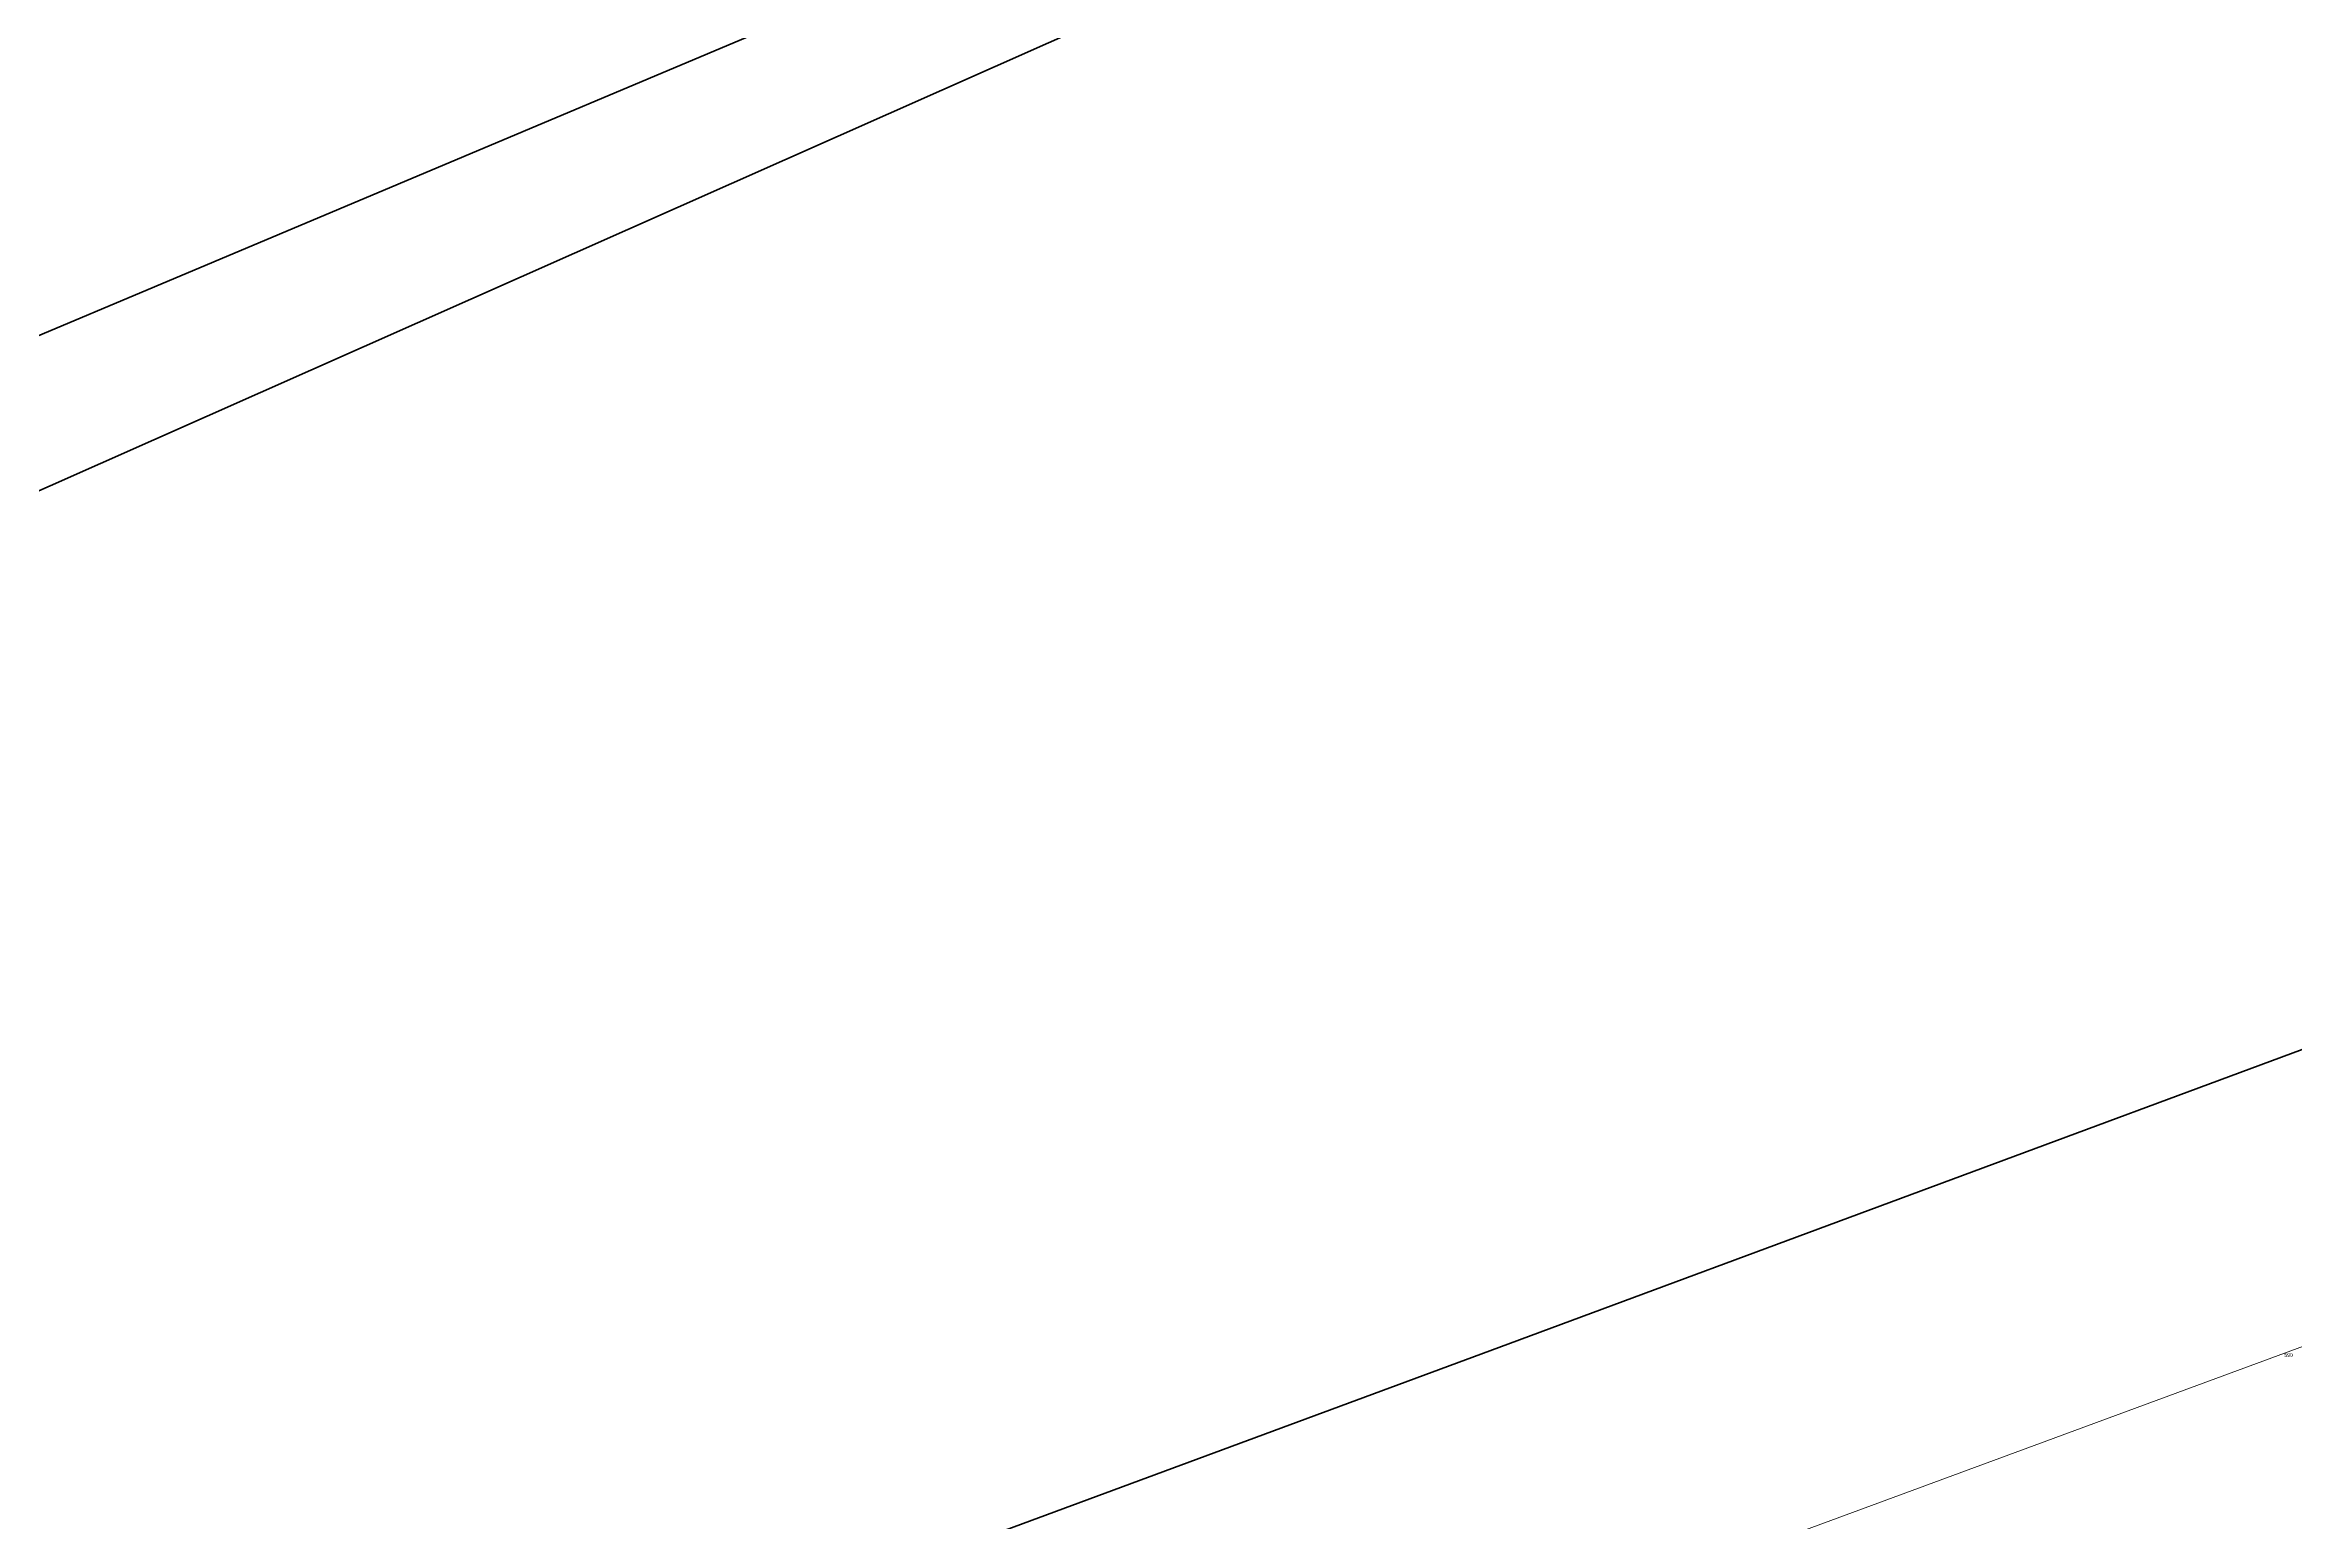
# Model space of a CAD drawing. Header units: metres. Extents: x 245225 to 248406, y 1633796 to 1637634.
# Drawn here: x 245663.7 to 245819.6, y 1637219.7 to 1637322 of the extents above; entities that cross this region are included whole.
import ezdxf
from ezdxf.enums import TextEntityAlignment as Align

# ---------------------------------------------------------------- set-up
doc = ezdxf.new("R2010")
doc.units = ezdxf.units.M
doc.header["$MEASUREMENT"] = 0
doc.layers.add('A_revoir_niveau_0', color=7, linetype='Continuous')
for name, color, linetype, lineweight in [('Emprise', 1, 'Continuous', 30), ('PUD YEUMBEUL NORD MALIKA TP', 7, 'Continuous', 0), ('Toponymie', 7, 'Continuous', 30)]:
    doc.layers.add(name, color=color, linetype=linetype, lineweight=lineweight)
doc.layers.add('Limites_Communes', color=7, linetype='Continuous', lineweight=211, plot=False)
doc.styles.add('Style-Arial', font='arial.ttf')

msp = doc.modelspace()

# ---------------------------------------------------------------- linework, layer by layer
at = {"layer": 'A_revoir_niveau_0', "color": 7, "linetype": 'Continuous', "lineweight": 13, "flags": 128}
msp.add_lwpolyline([(246280.422, 1637419.696), (246188.953, 1637381.672), (246140.842, 1637361.814), (246050.359, 1637324.045), (245956.724, 1637285.061), (245888.911, 1637257.199), (245818.867, 1637231.382), (245769.228, 1637213.065), (245701.559, 1637188.314), (245613.345, 1637155.349), (245512.804, 1637117.302)], dxfattribs=at)
at = {"layer": 'Emprise', "color": 6, "lineweight": 53, "flags": 128}
msp.add_lwpolyline([(245362.141159, 1637080.356279), (245645.720598, 1637187.855917), (245764.440644, 1637231.789652), (245846.022215, 1637262.062927), (245926.871691, 1637293.673412), (245987.02794, 1637318.254066), (246628.867038, 1637585.467352)], dxfattribs=at)
at = {"layer": 'Limites_Communes', "color": 210, "lineweight": 80, "flags": 128}
msp.add_lwpolyline([(245735.1907, 1636182.4264), (245737.0861, 1636220.9674), (245735.2556, 1636239.0143), (245707.1038, 1636298.2282), (245667.8308, 1636399.1458), (245610.4254, 1636525.3073), (245591.9622, 1636563.4721), (245540.6052, 1636669.6309), (245473.0182, 1636809.3381), (245335.4487, 1637145.601), (245779.4502, 1637342.6846), (245848.75, 1637373.75), (245979.1715, 1637415.3337), (246366.25, 1637538.75), (246605.2718, 1637633.7039), (246913.4298, 1637003.726)], dxfattribs=at)
at = {"layer": 'PUD YEUMBEUL NORD MALIKA TP', "color": 30, "linetype": 'Continuous', "lineweight": 40, "flags": 128}
msp.add_lwpolyline([(245833.3328, 1637106.9808), (245796.7143, 1637097.4558), (245755.9684, 1637080.2049), (245723.0542, 1637055.5457), (245686.5462, 1637038.5397), (245638.0448, 1637023.449), (245593.1746, 1637067.2712), (245575.1491, 1637098.0062), (245534.4749, 1637160.2749), (245481.0606, 1637102.1117), (245465.3475, 1637118.386), (245430.5542, 1637140.2721), (245393.812, 1637146.702), (245346.8573, 1637151.5895), (245337.4116, 1637152.5727), (245337.3241, 1637152.5818), (245334.8191, 1637152.8425), (245332.7085, 1637154.2871), (245332.7085, 1637154.2871), (245325.18, 1637159.44), (245799.462481, 1637359.271394), (245862.1836, 1637269.0784)], dxfattribs=at)

# ---------------------------------------------------------------- texts
at = {"layer": 'toponymie', "color": 7, "linetype": 'Continuous', "lineweight": 13, "style": 'Style-Arial'}
msp.add_text('590', height=0.25, dxfattribs=at).set_placement((245818.867, 1637231.382), align=Align.TOP_LEFT)
msp.add_text('590', height=0.25, dxfattribs=at).set_placement((245818.867, 1637231.382), align=Align.TOP_LEFT)
msp.add_text('590', height=0.25, dxfattribs=at).set_placement((245818.867, 1637231.382), align=Align.TOP_LEFT)

doc.saveas('drawing.dxf')
